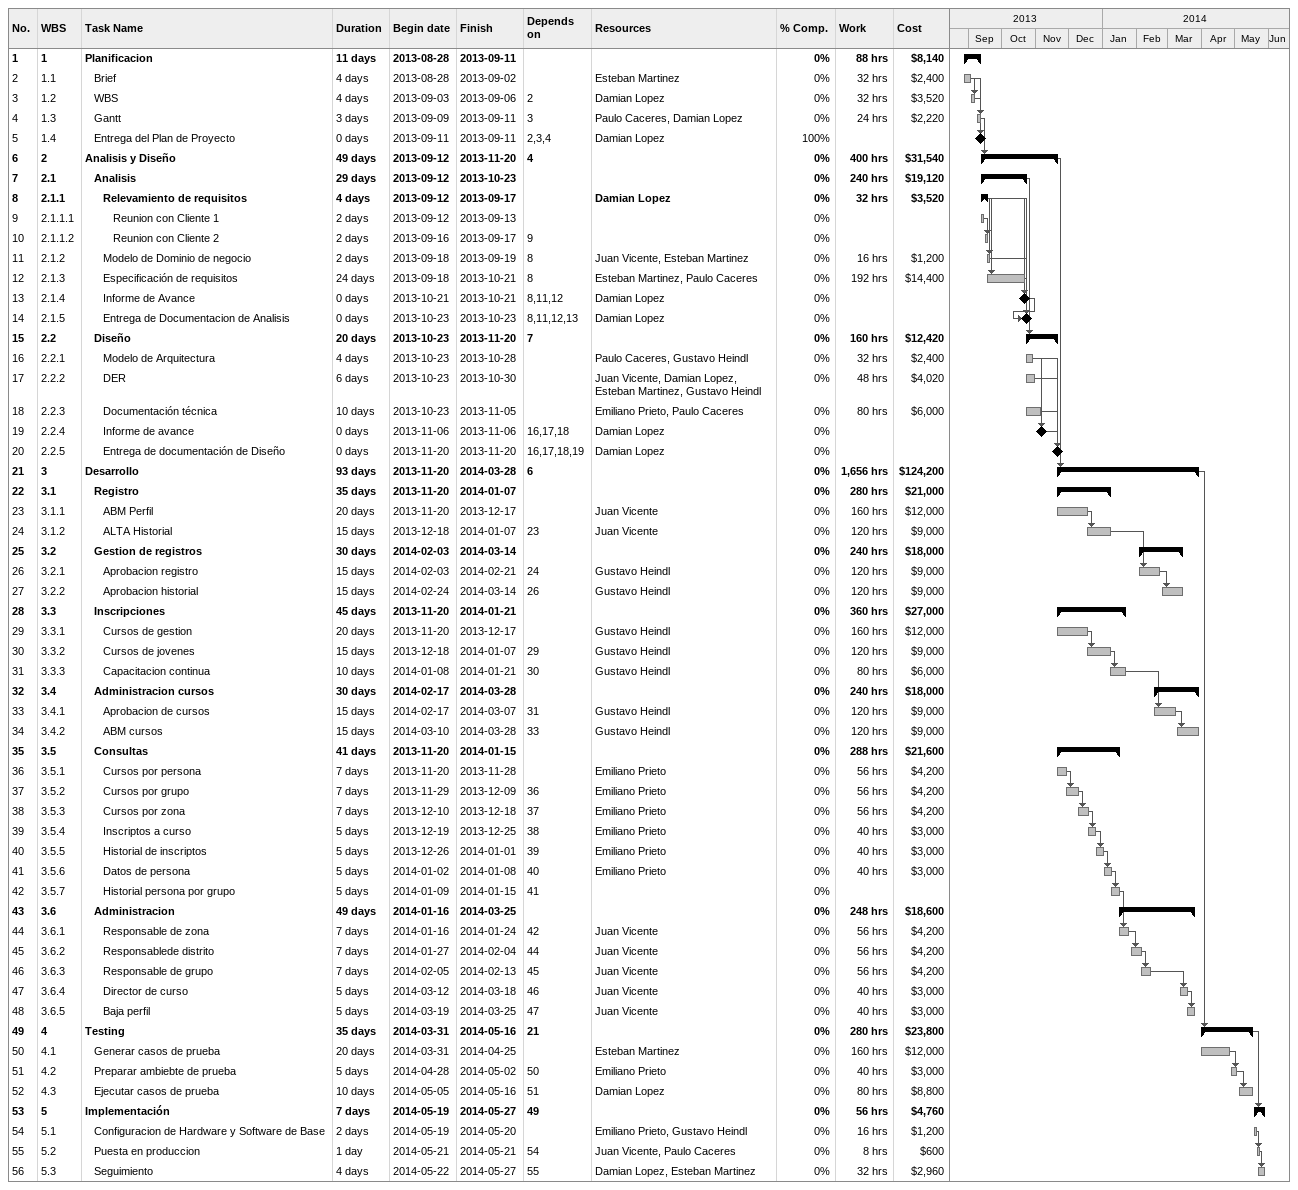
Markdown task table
| ID | WBS | Task | Duration | Start | Finish | Predecessors | Resources | % complete | Work (h) | Cost ($) |
|---|---|---|---|---|---|---|---|---|---|---|
| 1 | 1 | **Planificacion** | 11d | 2013-08-28 | 2013-09-11 |  |  | 0 | 88 | 8140 |
| 2 | 1.1 | Brief | 4d | 2013-08-28 | 2013-09-02 |  | Esteban Martinez | 0 | 32 | 2400 |
| 3 | 1.2 | WBS | 4d | 2013-09-03 | 2013-09-06 | 2 | Damian Lopez | 0 | 32 | 3520 |
| 4 | 1.3 | Gantt | 3d | 2013-09-09 | 2013-09-11 | 3 | Paulo Caceres, Damian Lopez | 0 | 24 | 2220 |
| 5 | 1.4 | Entrega del Plan de Proyecto | 0d | 2013-09-11 | 2013-09-11 | 2, 3, 4 | Damian Lopez | 100 |  |  |
| 6 | 2 | **Analisis y Diseño** | 49d | 2013-09-12 | 2013-11-20 | 4 |  | 0 | 400 | 31540 |
| 7 | 2.1 | **Analisis** | 29d | 2013-09-12 | 2013-10-23 |  |  | 0 | 240 | 19120 |
| 8 | 2.1.1 | **Relevamiento de requisitos** | 4d | 2013-09-12 | 2013-09-17 |  | Damian Lopez | 0 | 32 | 3520 |
| 9 | 2.1.1.1 | Reunion con Cliente 1 | 2d | 2013-09-12 | 2013-09-13 |  |  | 0 |  |  |
| 10 | 2.1.1.2 | Reunion con Cliente 2 | 2d | 2013-09-16 | 2013-09-17 | 9 |  | 0 |  |  |
| 11 | 2.1.2 | Modelo de Dominio de negocio | 2d | 2013-09-18 | 2013-09-19 | 8 | Juan Vicente, Esteban Martinez | 0 | 16 | 1200 |
| 12 | 2.1.3 | Especificación de requisitos | 24d | 2013-09-18 | 2013-10-21 | 8 | Esteban Martinez, Paulo Caceres | 0 | 192 | 14400 |
| 13 | 2.1.4 | Informe de Avance | 0d | 2013-10-21 | 2013-10-21 | 8, 11, 12 | Damian Lopez | 0 |  |  |
| 14 | 2.1.5 | Entrega de Documentacion de Analisis | 0d | 2013-10-23 | 2013-10-23 | 8, 11, 12, 13 | Damian Lopez | 0 |  |  |
| 15 | 2.2 | **Diseño** | 20d | 2013-10-23 | 2013-11-20 | 7 |  | 0 | 160 | 12420 |
| 16 | 2.2.1 | Modelo de Arquitectura | 4d | 2013-10-23 | 2013-10-28 |  | Paulo Caceres, Gustavo Heindl | 0 | 32 | 2400 |
| 17 | 2.2.2 | DER | 6d | 2013-10-23 | 2013-10-30 |  | Juan Vicente, Damian Lopez, Esteban Martinez, Gustavo Heindl | 0 | 48 | 4020 |
| 18 | 2.2.3 | Documentación técnica | 10d | 2013-10-23 | 2013-11-05 |  | Emiliano Prieto, Paulo Caceres | 0 | 80 | 6000 |
| 19 | 2.2.4 | Informe de avance | 0d | 2013-11-06 | 2013-11-06 | 16, 17, 18 | Damian Lopez | 0 |  |  |
| 20 | 2.2.5 | Entrega de documentación de Diseño | 0d | 2013-11-20 | 2013-11-20 | 16, 17, 18, 19 | Damian Lopez | 0 |  |  |
| 21 | 3 | **Desarrollo** | 93d | 2013-11-20 | 2014-03-28 | 6 |  | 0 | 1656 | 124200 |
| 22 | 3.1 | **Registro** | 35d | 2013-11-20 | 2014-01-07 |  |  | 0 | 280 | 21000 |
| 23 | 3.1.1 | ABM Perfil | 20d | 2013-11-20 | 2013-12-17 |  | Juan Vicente | 0 | 160 | 12000 |
| 24 | 3.1.2 | ALTA Historial | 15d | 2013-12-18 | 2014-01-07 | 23 | Juan Vicente | 0 | 120 | 9000 |
| 25 | 3.2 | **Gestion de registros** | 30d | 2014-02-03 | 2014-03-14 |  |  | 0 | 240 | 18000 |
| 26 | 3.2.1 | Aprobacion registro | 15d | 2014-02-03 | 2014-02-21 | 24 | Gustavo Heindl | 0 | 120 | 9000 |
| 27 | 3.2.2 | Aprobacion historial | 15d | 2014-02-24 | 2014-03-14 | 26 | Gustavo Heindl | 0 | 120 | 9000 |
| 28 | 3.3 | **Inscripciones** | 45d | 2013-11-20 | 2014-01-21 |  |  | 0 | 360 | 27000 |
| 29 | 3.3.1 | Cursos de gestion | 20d | 2013-11-20 | 2013-12-17 |  | Gustavo Heindl | 0 | 160 | 12000 |
| 30 | 3.3.2 | Cursos de jovenes | 15d | 2013-12-18 | 2014-01-07 | 29 | Gustavo Heindl | 0 | 120 | 9000 |
| 31 | 3.3.3 | Capacitacion continua | 10d | 2014-01-08 | 2014-01-21 | 30 | Gustavo Heindl | 0 | 80 | 6000 |
| 32 | 3.4 | **Administracion cursos** | 30d | 2014-02-17 | 2014-03-28 |  |  | 0 | 240 | 18000 |
| 33 | 3.4.1 | Aprobacion de cursos | 15d | 2014-02-17 | 2014-03-07 | 31 | Gustavo Heindl | 0 | 120 | 9000 |
| 34 | 3.4.2 | ABM cursos | 15d | 2014-03-10 | 2014-03-28 | 33 | Gustavo Heindl | 0 | 120 | 9000 |
| 35 | 3.5 | **Consultas** | 41d | 2013-11-20 | 2014-01-15 |  |  | 0 | 288 | 21600 |
| 36 | 3.5.1 | Cursos por persona | 7d | 2013-11-20 | 2013-11-28 |  | Emiliano Prieto | 0 | 56 | 4200 |
| 37 | 3.5.2 | Cursos por grupo | 7d | 2013-11-29 | 2013-12-09 | 36 | Emiliano Prieto | 0 | 56 | 4200 |
| 38 | 3.5.3 | Cursos por zona | 7d | 2013-12-10 | 2013-12-18 | 37 | Emiliano Prieto | 0 | 56 | 4200 |
| 39 | 3.5.4 | Inscriptos a curso | 5d | 2013-12-19 | 2013-12-25 | 38 | Emiliano Prieto | 0 | 40 | 3000 |
| 40 | 3.5.5 | Historial de inscriptos | 5d | 2013-12-26 | 2014-01-01 | 39 | Emiliano Prieto | 0 | 40 | 3000 |
| 41 | 3.5.6 | Datos de persona | 5d | 2014-01-02 | 2014-01-08 | 40 | Emiliano Prieto | 0 | 40 | 3000 |
| 42 | 3.5.7 | Historial persona por grupo | 5d | 2014-01-09 | 2014-01-15 | 41 |  | 0 |  |  |
| 43 | 3.6 | **Administracion** | 49d | 2014-01-16 | 2014-03-25 |  |  | 0 | 248 | 18600 |
| 44 | 3.6.1 | Responsable de zona | 7d | 2014-01-16 | 2014-01-24 | 42 | Juan Vicente | 0 | 56 | 4200 |
| 45 | 3.6.2 | Responsablede distrito | 7d | 2014-01-27 | 2014-02-04 | 44 | Juan Vicente | 0 | 56 | 4200 |
| 46 | 3.6.3 | Responsable de grupo | 7d | 2014-02-05 | 2014-02-13 | 45 | Juan Vicente | 0 | 56 | 4200 |
| 47 | 3.6.4 | Director de curso | 5d | 2014-03-12 | 2014-03-18 | 46 | Juan Vicente | 0 | 40 | 3000 |
| 48 | 3.6.5 | Baja perfil | 5d | 2014-03-19 | 2014-03-25 | 47 | Juan Vicente | 0 | 40 | 3000 |
| 49 | 4 | **Testing** | 35d | 2014-03-31 | 2014-05-16 | 21 |  | 0 | 280 | 23800 |
| 50 | 4.1 | Generar casos de prueba | 20d | 2014-03-31 | 2014-04-25 |  | Esteban Martinez | 0 | 160 | 12000 |
| 51 | 4.2 | Preparar ambiebte de prueba | 5d | 2014-04-28 | 2014-05-02 | 50 | Emiliano Prieto | 0 | 40 | 3000 |
| 52 | 4.3 | Ejecutar casos de prueba | 10d | 2014-05-05 | 2014-05-16 | 51 | Damian Lopez | 0 | 80 | 8800 |
| 53 | 5 | **Implementación** | 7d | 2014-05-19 | 2014-05-27 | 49 |  | 0 | 56 | 4760 |
| 54 | 5.1 | Configuracion de Hardware y Software de Base | 2d | 2014-05-19 | 2014-05-20 |  | Emiliano Prieto, Gustavo Heindl | 0 | 16 | 1200 |
| 55 | 5.2 | Puesta en produccion | 1d | 2014-05-21 | 2014-05-21 | 54 | Juan Vicente, Paulo Caceres | 0 | 8 | 600 |
| 56 | 5.3 | Seguimiento | 4d | 2014-05-22 | 2014-05-27 | 55 | Damian Lopez, Esteban Martinez | 0 | 32 | 2960 |
